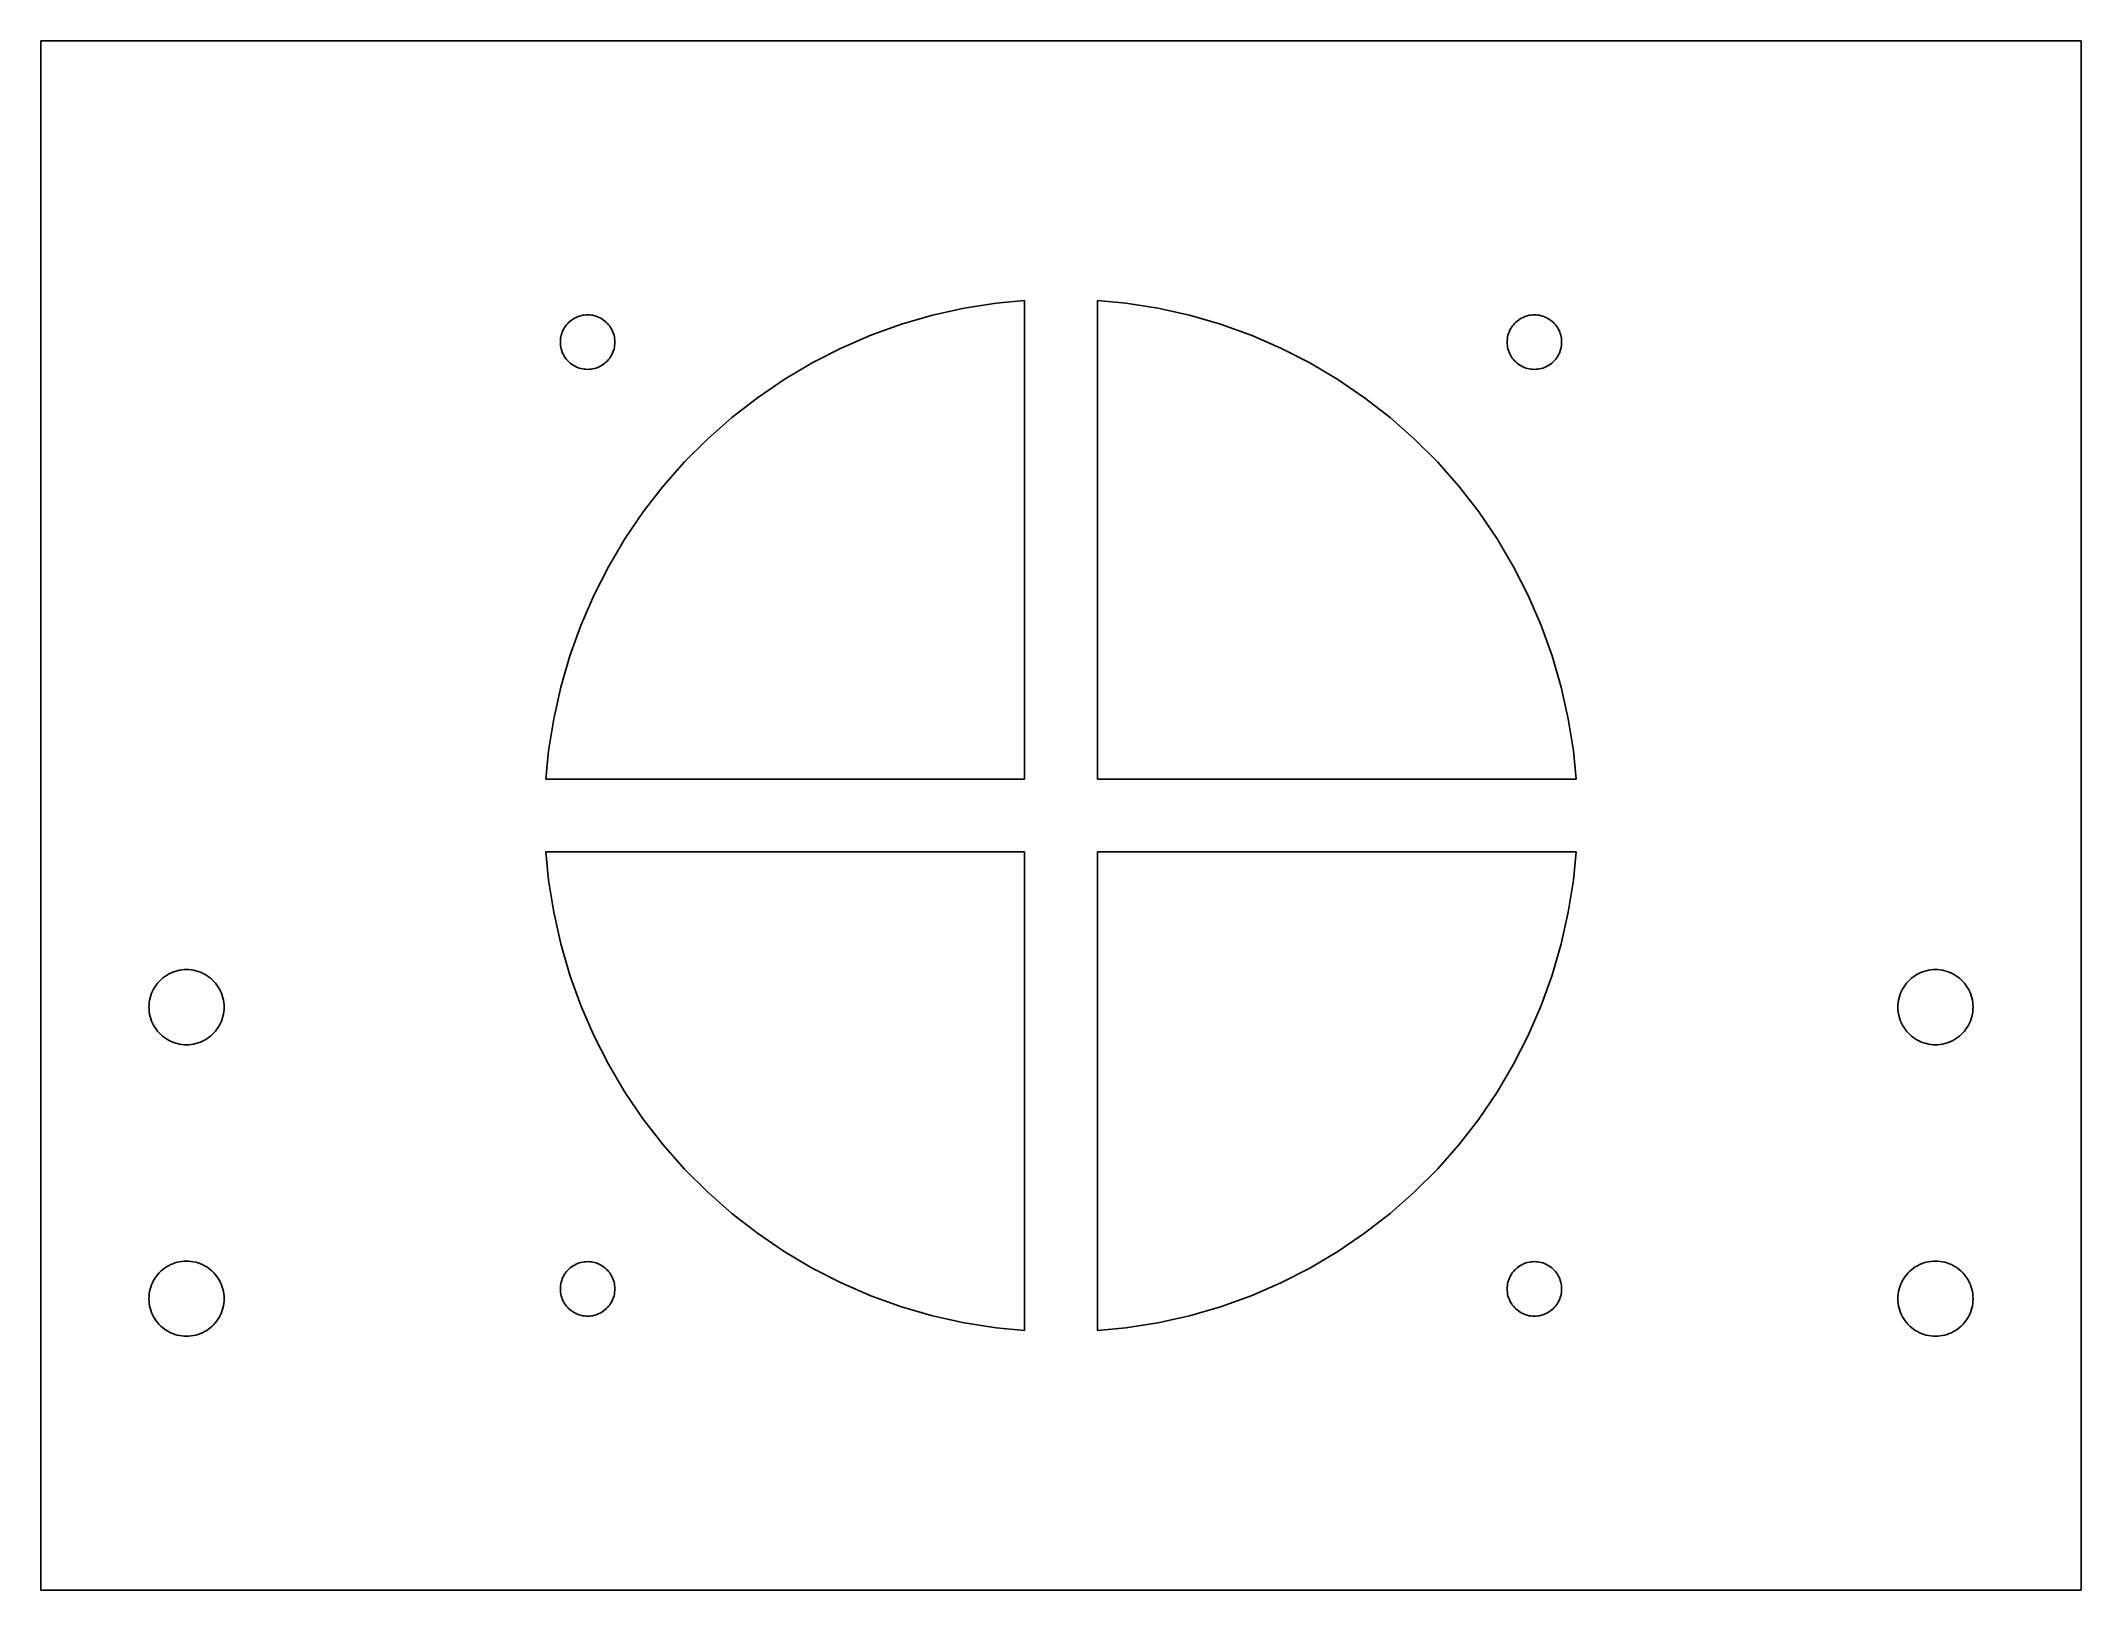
# Model space of a CAD drawing. Extents: x -89 to 89, y -68 to 68.
import ezdxf

# ---------------------------------------------------------------- set-up
doc = ezdxf.new("R2010")
doc.units = 0
doc.layers.get('0').update_dxf_attribs({"color": 1})

msp = doc.modelspace()

# ---------------------------------------------------------------- linework, layer by layer
at = {"color": 1}
for p, q in [((-88.9, 67.5), (-88.9, -67.5)), ((88.9, 67.5), (-88.9, 67.5)), ((88.9, -67.5), (88.9, 67.5)), ((-8.4321, 44.2029), (-5.64, 44.6452)), ((-5.64, 44.6452), (-3.175, 44.8782)), ((-3.175, 44.8782), (-3.175, 3.175)), ((3.175, 3.175), (3.175, 44.8782)), ((3.175, 44.8782), (5.64, 44.6452)), ((5.64, 44.6452), (8.4321, 44.2029)), ((-43.1714, 42.646), (-43.08, 42.7639)), ((-43.08, 42.7639), (-42.9813, 42.8758)), ((-42.9813, 42.8758), (-42.8758, 42.9813)), ((-42.8758, 42.9813), (-42.7639, 43.08)), ((-42.7639, 43.08), (-42.646, 43.1714)), ((-42.646, 43.1714), (-42.5226, 43.2553)), ((-42.5226, 43.2553), (-42.3941, 43.3312)), ((-42.3941, 43.3312), (-42.2612, 43.399)), ((-42.2612, 43.399), (-42.1243, 43.4582)), ((-42.1243, 43.4582), (-41.9839, 43.5088)), ((-41.9839, 43.5088), (-41.8406, 43.5504)), ((-41.8406, 43.5504), (-41.695, 43.5829)), ((-41.695, 43.5829), (-41.5477, 43.6063)), ((-41.5477, 43.6063), (-41.3991, 43.6203)), ((-41.3991, 43.6203), (-41.25, 43.625)), ((-41.25, 43.625), (-41.1009, 43.6203)), ((-41.1009, 43.6203), (-40.9523, 43.6063)), ((-40.9523, 43.6063), (-40.805, 43.5829)), ((-40.805, 43.5829), (-40.6593, 43.5504)), ((-40.6593, 43.5504), (-40.5161, 43.5088)), ((-40.5161, 43.5088), (-40.3757, 43.4582)), ((-40.3757, 43.4582), (-40.2388, 43.399)), ((-40.2388, 43.399), (-40.1058, 43.3312)), ((-40.1058, 43.3312), (-39.9774, 43.2553)), ((-39.9774, 43.2553), (-39.854, 43.1714)), ((-39.854, 43.1714), (-39.7361, 43.08)), ((-39.7361, 43.08), (-39.6242, 42.9813)), ((-39.6242, 42.9813), (-39.5187, 42.8758)), ((-39.5187, 42.8758), (-39.42, 42.7639)), ((-39.42, 42.7639), (-39.3286, 42.646)), ((-16.5656, 41.8399), (-13.9058, 42.7975)), ((-13.9058, 42.7975), (-11.191, 43.5862)), ((-11.191, 43.5862), (-8.4321, 44.2029)), ((8.4321, 44.2029), (11.191, 43.5862)), ((11.191, 43.5862), (13.9058, 42.7975)), ((13.9058, 42.7975), (16.5656, 41.8399)), ((39.3286, 42.646), (39.42, 42.7639)), ((39.42, 42.7639), (39.5187, 42.8758)), ((39.5187, 42.8758), (39.6242, 42.9813)), ((39.6242, 42.9813), (39.7361, 43.08)), ((39.7361, 43.08), (39.854, 43.1714)), ((39.854, 43.1714), (39.9774, 43.2553)), ((39.9774, 43.2553), (40.1058, 43.3312)), ((40.1058, 43.3312), (40.2388, 43.399)), ((40.2388, 43.399), (40.3757, 43.4582)), ((40.3757, 43.4582), (40.5161, 43.5088)), ((40.5161, 43.5088), (40.6593, 43.5504)), ((40.6593, 43.5504), (40.805, 43.5829)), ((40.805, 43.5829), (40.9523, 43.6063)), ((40.9523, 43.6063), (41.1009, 43.6203)), ((41.1009, 43.6203), (41.25, 43.625)), ((41.25, 43.625), (41.3991, 43.6203)), ((41.3991, 43.6203), (41.5477, 43.6063)), ((41.5477, 43.6063), (41.695, 43.5829)), ((41.695, 43.5829), (41.8406, 43.5504)), ((41.8406, 43.5504), (41.9839, 43.5088)), ((41.9839, 43.5088), (42.1243, 43.4582)), ((42.1243, 43.4582), (42.2612, 43.399)), ((42.2612, 43.399), (42.3941, 43.3312)), ((42.3941, 43.3312), (42.5226, 43.2553)), ((42.5226, 43.2553), (42.646, 43.1714)), ((42.646, 43.1714), (42.7639, 43.08)), ((42.7639, 43.08), (42.8758, 42.9813)), ((42.8758, 42.9813), (42.9813, 42.8758)), ((42.9813, 42.8758), (43.08, 42.7639)), ((43.08, 42.7639), (43.1714, 42.646)), ((-43.625, 41.25), (-43.6203, 41.3991)), ((-43.6203, 41.1009), (-43.625, 41.25)), ((-43.6203, 41.3991), (-43.6063, 41.5477)), ((-43.6063, 40.9523), (-43.6203, 41.1009)), ((-43.6063, 41.5477), (-43.5829, 41.695)), ((-43.5829, 40.805), (-43.6063, 40.9523)), ((-43.5829, 41.695), (-43.5504, 41.8406)), ((-43.5504, 41.8406), (-43.5088, 41.9839)), ((-43.5088, 41.9839), (-43.4582, 42.1243)), ((-43.4582, 42.1243), (-43.399, 42.2612)), ((-43.399, 42.2612), (-43.3312, 42.3941)), ((-43.3312, 42.3941), (-43.2553, 42.5226)), ((-43.2553, 42.5226), (-43.1714, 42.646)), ((-39.3286, 42.646), (-39.2447, 42.5226)), ((-39.2447, 42.5226), (-39.1688, 42.3941)), ((-39.1688, 42.3941), (-39.101, 42.2612)), ((-39.101, 42.2612), (-39.0418, 42.1243)), ((-39.0418, 42.1243), (-38.9912, 41.9839)), ((-38.9912, 41.9839), (-38.9496, 41.8406)), ((-38.9496, 41.8406), (-38.9171, 41.695)), ((-38.9171, 41.695), (-38.8937, 41.5477)), ((-38.8937, 40.9523), (-38.9171, 40.805)), ((-38.8937, 41.5477), (-38.8797, 41.3991)), ((-38.8797, 41.1009), (-38.8937, 40.9523)), ((-38.8797, 41.3991), (-38.875, 41.25)), ((-38.875, 41.25), (-38.8797, 41.1009)), ((-19.1601, 40.7172), (-16.5656, 41.8399)), ((16.5656, 41.8399), (19.1601, 40.7172)), ((38.875, 41.25), (38.8797, 41.3991)), ((38.8797, 41.1009), (38.875, 41.25)), ((38.8797, 41.3991), (38.8937, 41.5477)), ((38.8937, 40.9523), (38.8797, 41.1009)), ((38.8937, 41.5477), (38.9171, 41.695)), ((38.9171, 40.805), (38.8937, 40.9523)), ((38.9171, 41.695), (38.9496, 41.8406)), ((38.9496, 41.8406), (38.9912, 41.9839)), ((38.9912, 41.9839), (39.0418, 42.1243)), ((39.0418, 42.1243), (39.101, 42.2612)), ((39.101, 42.2612), (39.1688, 42.3941)), ((39.1688, 42.3941), (39.2447, 42.5226)), ((39.2447, 42.5226), (39.3286, 42.646)), ((43.1714, 42.646), (43.2553, 42.5226)), ((43.2553, 42.5226), (43.3312, 42.3941)), ((43.3312, 42.3941), (43.399, 42.2612)), ((43.399, 42.2612), (43.4582, 42.1243)), ((43.4582, 42.1243), (43.5088, 41.9839)), ((43.5088, 41.9839), (43.5504, 41.8406)), ((43.5504, 41.8406), (43.5829, 41.695)), ((43.5829, 41.695), (43.6063, 41.5477)), ((43.6063, 40.9523), (43.5829, 40.805)), ((43.6063, 41.5477), (43.6203, 41.3991)), ((43.6203, 41.1009), (43.6063, 40.9523)), ((43.6203, 41.3991), (43.625, 41.25)), ((43.625, 41.25), (43.6203, 41.1009)), ((-43.5504, 40.6593), (-43.5829, 40.805)), ((-43.5088, 40.5161), (-43.5504, 40.6593)), ((-43.4582, 40.3757), (-43.5088, 40.5161)), ((-43.399, 40.2388), (-43.4582, 40.3757)), ((-43.3312, 40.1058), (-43.399, 40.2388)), ((-43.2553, 39.9774), (-43.3312, 40.1058)), ((-43.1714, 39.854), (-43.2553, 39.9774)), ((-43.08, 39.7361), (-43.1714, 39.854)), ((-42.9813, 39.6242), (-43.08, 39.7361)), ((-42.8758, 39.5187), (-42.9813, 39.6242)), ((-42.7639, 39.42), (-42.8758, 39.5187)), ((-42.646, 39.3286), (-42.7639, 39.42)), ((-42.5226, 39.2447), (-42.646, 39.3286)), ((-42.3941, 39.1688), (-42.5226, 39.2447)), ((-42.2612, 39.101), (-42.3941, 39.1688)), ((-40.1058, 39.1688), (-40.2388, 39.101)), ((-39.9774, 39.2447), (-40.1058, 39.1688)), ((-39.854, 39.3286), (-39.9774, 39.2447)), ((-39.7361, 39.42), (-39.854, 39.3286)), ((-39.6242, 39.5187), (-39.7361, 39.42)), ((-39.5187, 39.6242), (-39.6242, 39.5187)), ((-39.42, 39.7361), (-39.5187, 39.6242)), ((-39.3286, 39.854), (-39.42, 39.7361)), ((-39.2447, 39.9774), (-39.3286, 39.854)), ((-39.1688, 40.1058), (-39.2447, 39.9774)), ((-39.101, 40.2388), (-39.1688, 40.1058)), ((-39.0418, 40.3757), (-39.101, 40.2388)), ((-38.9912, 40.5161), (-39.0418, 40.3757)), ((-38.9496, 40.6593), (-38.9912, 40.5161)), ((-38.9171, 40.805), (-38.9496, 40.6593)), ((-24.1122, 37.9948), (-21.6789, 39.4338)), ((-21.6789, 39.4338), (-19.1601, 40.7172)), ((19.1601, 40.7172), (21.6789, 39.4338)), ((21.6789, 39.4338), (24.1122, 37.9948)), ((38.9496, 40.6593), (38.9171, 40.805)), ((38.9912, 40.5161), (38.9496, 40.6593)), ((39.0418, 40.3757), (38.9912, 40.5161)), ((39.101, 40.2388), (39.0418, 40.3757)), ((39.1688, 40.1058), (39.101, 40.2388)), ((39.2447, 39.9774), (39.1688, 40.1058)), ((39.3286, 39.854), (39.2447, 39.9774)), ((39.42, 39.7361), (39.3286, 39.854)), ((39.5187, 39.6242), (39.42, 39.7361)), ((39.6242, 39.5187), (39.5187, 39.6242)), ((39.7361, 39.42), (39.6242, 39.5187)), ((39.854, 39.3286), (39.7361, 39.42)), ((39.9774, 39.2447), (39.854, 39.3286)), ((40.1058, 39.1688), (39.9774, 39.2447)), ((40.2388, 39.101), (40.1058, 39.1688)), ((42.3941, 39.1688), (42.2612, 39.101)), ((42.5226, 39.2447), (42.3941, 39.1688)), ((42.646, 39.3286), (42.5226, 39.2447)), ((42.7639, 39.42), (42.646, 39.3286)), ((42.8758, 39.5187), (42.7639, 39.42)), ((42.9813, 39.6242), (42.8758, 39.5187)), ((43.08, 39.7361), (42.9813, 39.6242)), ((43.1714, 39.854), (43.08, 39.7361)), ((43.2553, 39.9774), (43.1714, 39.854)), ((43.3312, 40.1058), (43.2553, 39.9774)), ((43.399, 40.2388), (43.3312, 40.1058)), ((43.4582, 40.3757), (43.399, 40.2388)), ((43.5088, 40.5161), (43.4582, 40.3757)), ((43.5504, 40.6593), (43.5088, 40.5161)), ((43.5829, 40.805), (43.5504, 40.6593)), ((-42.1243, 39.0418), (-42.2612, 39.101)), ((-41.9839, 38.9912), (-42.1243, 39.0418)), ((-41.8406, 38.9496), (-41.9839, 38.9912)), ((-41.695, 38.9171), (-41.8406, 38.9496)), ((-41.5477, 38.8937), (-41.695, 38.9171)), ((-41.3991, 38.8797), (-41.5477, 38.8937)), ((-41.25, 38.875), (-41.3991, 38.8797)), ((-41.1009, 38.8797), (-41.25, 38.875)), ((-40.9523, 38.8937), (-41.1009, 38.8797)), ((-40.805, 38.9171), (-40.9523, 38.8937)), ((-40.6593, 38.9496), (-40.805, 38.9171)), ((-40.5161, 38.9912), (-40.6593, 38.9496)), ((-40.3757, 39.0418), (-40.5161, 38.9912)), ((-40.2388, 39.101), (-40.3757, 39.0418)), ((-26.4503, 36.4058), (-24.1122, 37.9948)), ((24.1122, 37.9948), (26.4503, 36.4058)), ((40.3757, 39.0418), (40.2388, 39.101)), ((40.5161, 38.9912), (40.3757, 39.0418)), ((40.6593, 38.9496), (40.5161, 38.9912)), ((40.805, 38.9171), (40.6593, 38.9496)), ((40.9523, 38.8937), (40.805, 38.9171)), ((41.1009, 38.8797), (40.9523, 38.8937)), ((41.25, 38.875), (41.1009, 38.8797)), ((41.3991, 38.8797), (41.25, 38.875)), ((41.5477, 38.8937), (41.3991, 38.8797)), ((41.695, 38.9171), (41.5477, 38.8937)), ((41.8406, 38.9496), (41.695, 38.9171)), ((41.9839, 38.9912), (41.8406, 38.9496)), ((42.1243, 39.0418), (41.9839, 38.9912)), ((42.2612, 39.101), (42.1243, 39.0418)), ((-28.6841, 34.6731), (-26.4503, 36.4058)), ((26.4503, 36.4058), (28.6841, 34.6731)), ((-30.8046, 32.8036), (-28.6841, 34.6731)), ((28.6841, 34.6731), (30.8046, 32.8036)), ((-32.8036, 30.8046), (-30.8046, 32.8036)), ((30.8046, 32.8036), (32.8036, 30.8046)), ((-34.6731, 28.6841), (-32.8036, 30.8046)), ((32.8036, 30.8046), (34.6731, 28.6841)), ((-36.4058, 26.4503), (-34.6731, 28.6841)), ((34.6731, 28.6841), (36.4058, 26.4503)), ((-37.9948, 24.1122), (-36.4058, 26.4503)), ((36.4058, 26.4503), (37.9948, 24.1122)), ((-39.4338, 21.6789), (-37.9948, 24.1122)), ((37.9948, 24.1122), (39.4338, 21.6789)), ((-40.7172, 19.1601), (-39.4338, 21.6789)), ((39.4338, 21.6789), (40.7172, 19.1601)), ((-41.8399, 16.5656), (-40.7172, 19.1601)), ((40.7172, 19.1601), (41.8399, 16.5656)), ((-42.7975, 13.9058), (-41.8399, 16.5656)), ((41.8399, 16.5656), (42.7975, 13.9058)), ((-43.5862, 11.191), (-42.7975, 13.9058)), ((42.7975, 13.9058), (43.5862, 11.191)), ((-44.2029, 8.4321), (-43.5862, 11.191)), ((43.5862, 11.191), (44.2029, 8.4321)), ((-44.6452, 5.64), (-44.2029, 8.4321)), ((44.2029, 8.4321), (44.6452, 5.64)), ((-44.8782, 3.175), (-44.6452, 5.64)), ((44.6452, 5.64), (44.8782, 3.175)), ((-3.175, 3.175), (-44.8782, 3.175)), ((44.8782, 3.175), (3.175, 3.175)), ((-44.6452, -5.64), (-44.8782, -3.175)), ((-44.8782, -3.175), (-3.175, -3.175)), ((-3.175, -3.175), (-3.175, -44.8782)), ((3.175, -3.175), (44.8782, -3.175)), ((3.175, -44.8782), (3.175, -3.175)), ((44.8782, -3.175), (44.6452, -5.64)), ((-44.2029, -8.4321), (-44.6452, -5.64)), ((44.6452, -5.64), (44.2029, -8.4321)), ((-43.5862, -11.191), (-44.2029, -8.4321)), ((44.2029, -8.4321), (43.5862, -11.191)), ((-42.7975, -13.9058), (-43.5862, -11.191)), ((43.5862, -11.191), (42.7975, -13.9058)), ((-78.4419, -14.3126), (-78.2876, -14.1766)), ((-78.2876, -14.1766), (-78.125, -14.0505)), ((-78.125, -14.0505), (-77.9548, -13.9348)), ((-77.9548, -13.9348), (-77.7777, -13.8301)), ((-77.7777, -13.8301), (-77.5944, -13.7367)), ((-77.5944, -13.7367), (-77.4056, -13.655)), ((-77.4056, -13.655), (-77.212, -13.5853)), ((-77.212, -13.5853), (-77.0145, -13.5279)), ((-77.0145, -13.5279), (-76.8137, -13.483)), ((-76.8137, -13.483), (-76.6105, -13.4508)), ((-76.6105, -13.4508), (-76.4056, -13.4315)), ((-76.4056, -13.4315), (-76.2, -13.425)), ((-76.2, -13.425), (-75.9944, -13.4315)), ((-75.9944, -13.4315), (-75.7895, -13.4508)), ((-75.7895, -13.4508), (-75.5863, -13.483)), ((-75.5863, -13.483), (-75.3855, -13.5279)), ((-75.3855, -13.5279), (-75.188, -13.5853)), ((-75.188, -13.5853), (-74.9944, -13.655)), ((-74.9944, -13.655), (-74.8056, -13.7367)), ((-74.8056, -13.7367), (-74.6223, -13.8301)), ((-74.6223, -13.8301), (-74.4452, -13.9348)), ((-74.4452, -13.9348), (-74.275, -14.0505)), ((-74.275, -14.0505), (-74.1124, -14.1766)), ((-74.1124, -14.1766), (-73.9581, -14.3126)), ((-41.8399, -16.5656), (-42.7975, -13.9058)), ((42.7975, -13.9058), (41.8399, -16.5656)), ((73.9581, -14.3126), (74.1124, -14.1766)), ((74.1124, -14.1766), (74.275, -14.0505)), ((74.275, -14.0505), (74.4452, -13.9348)), ((74.4452, -13.9348), (74.6223, -13.8301)), ((74.6223, -13.8301), (74.8056, -13.7367)), ((74.8056, -13.7367), (74.9944, -13.655)), ((74.9944, -13.655), (75.188, -13.5853)), ((75.188, -13.5853), (75.3855, -13.5279)), ((75.3855, -13.5279), (75.5863, -13.483)), ((75.5863, -13.483), (75.7895, -13.4508)), ((75.7895, -13.4508), (75.9944, -13.4315)), ((75.9944, -13.4315), (76.2, -13.425)), ((76.2, -13.425), (76.4056, -13.4315)), ((76.4056, -13.4315), (76.6105, -13.4508)), ((76.6105, -13.4508), (76.8137, -13.483)), ((76.8137, -13.483), (77.0145, -13.5279)), ((77.0145, -13.5279), (77.212, -13.5853)), ((77.212, -13.5853), (77.4056, -13.655)), ((77.4056, -13.655), (77.5944, -13.7367)), ((77.5944, -13.7367), (77.7777, -13.8301)), ((77.7777, -13.8301), (77.9548, -13.9348)), ((77.9548, -13.9348), (78.125, -14.0505)), ((78.125, -14.0505), (78.2876, -14.1766)), ((78.2876, -14.1766), (78.4419, -14.3126)), ((-79.417, -16.0863), (-79.3721, -15.8855)), ((-79.3721, -15.8855), (-79.3147, -15.688)), ((-79.3147, -15.688), (-79.245, -15.4944)), ((-79.245, -15.4944), (-79.1633, -15.3056)), ((-79.1633, -15.3056), (-79.0699, -15.1223)), ((-79.0699, -15.1223), (-78.9652, -14.9452)), ((-78.9652, -14.9452), (-78.8495, -14.775)), ((-78.8495, -14.775), (-78.7234, -14.6124)), ((-78.7234, -14.6124), (-78.5874, -14.4581)), ((-78.5874, -14.4581), (-78.4419, -14.3126)), ((-73.9581, -14.3126), (-73.8126, -14.4581)), ((-73.8126, -14.4581), (-73.6766, -14.6124)), ((-73.6766, -14.6124), (-73.5505, -14.775)), ((-73.5505, -14.775), (-73.4348, -14.9452)), ((-73.4348, -14.9452), (-73.3301, -15.1223)), ((-73.3301, -15.1223), (-73.2367, -15.3056)), ((-73.2367, -15.3056), (-73.155, -15.4944)), ((-73.155, -15.4944), (-73.0853, -15.688)), ((-73.0853, -15.688), (-73.0279, -15.8855)), ((-73.0279, -15.8855), (-72.983, -16.0863)), ((72.983, -16.0863), (73.0279, -15.8855)), ((73.0279, -15.8855), (73.0853, -15.688)), ((73.0853, -15.688), (73.155, -15.4944)), ((73.155, -15.4944), (73.2367, -15.3056)), ((73.2367, -15.3056), (73.3301, -15.1223)), ((73.3301, -15.1223), (73.4348, -14.9452)), ((73.4348, -14.9452), (73.5505, -14.775)), ((73.5505, -14.775), (73.6766, -14.6124)), ((73.6766, -14.6124), (73.8126, -14.4581)), ((73.8126, -14.4581), (73.9581, -14.3126)), ((78.4419, -14.3126), (78.5874, -14.4581)), ((78.5874, -14.4581), (78.7234, -14.6124)), ((78.7234, -14.6124), (78.8495, -14.775)), ((78.8495, -14.775), (78.9652, -14.9452)), ((78.9652, -14.9452), (79.0699, -15.1223)), ((79.0699, -15.1223), (79.1633, -15.3056)), ((79.1633, -15.3056), (79.245, -15.4944)), ((79.245, -15.4944), (79.3147, -15.688)), ((79.3147, -15.688), (79.3721, -15.8855)), ((79.3721, -15.8855), (79.417, -16.0863)), ((-79.475, -16.7), (-79.4685, -16.4944)), ((-79.4685, -16.9056), (-79.475, -16.7)), ((-79.4685, -16.4944), (-79.4492, -16.2895)), ((-79.4492, -17.1105), (-79.4685, -16.9056)), ((-79.4492, -16.2895), (-79.417, -16.0863)), ((-79.417, -17.3137), (-79.4492, -17.1105)), ((-79.3721, -17.5145), (-79.417, -17.3137)), ((-79.3147, -17.712), (-79.3721, -17.5145)), ((-79.245, -17.9056), (-79.3147, -17.712)), ((-73.0853, -17.712), (-73.155, -17.9056)), ((-73.0279, -17.5145), (-73.0853, -17.712)), ((-72.983, -17.3137), (-73.0279, -17.5145)), ((-72.983, -16.0863), (-72.9508, -16.2895)), ((-72.9508, -17.1105), (-72.983, -17.3137)), ((-72.9508, -16.2895), (-72.9315, -16.4944)), ((-72.9315, -16.9056), (-72.9508, -17.1105)), ((-72.9315, -16.4944), (-72.925, -16.7)), ((-72.925, -16.7), (-72.9315, -16.9056)), ((-40.7172, -19.1601), (-41.8399, -16.5656)), ((41.8399, -16.5656), (40.7172, -19.1601)), ((72.925, -16.7), (72.9315, -16.4944)), ((72.9315, -16.9056), (72.925, -16.7)), ((72.9315, -16.4944), (72.9508, -16.2895)), ((72.9508, -17.1105), (72.9315, -16.9056)), ((72.9508, -16.2895), (72.983, -16.0863)), ((72.983, -17.3137), (72.9508, -17.1105)), ((73.0279, -17.5145), (72.983, -17.3137)), ((73.0853, -17.712), (73.0279, -17.5145)), ((73.155, -17.9056), (73.0853, -17.712)), ((79.3147, -17.712), (79.245, -17.9056)), ((79.3721, -17.5145), (79.3147, -17.712)), ((79.417, -17.3137), (79.3721, -17.5145)), ((79.417, -16.0863), (79.4492, -16.2895)), ((79.4492, -17.1105), (79.417, -17.3137)), ((79.4492, -16.2895), (79.4685, -16.4944)), ((79.4685, -16.9056), (79.4492, -17.1105)), ((79.4685, -16.4944), (79.475, -16.7)), ((79.475, -16.7), (79.4685, -16.9056)), ((-79.1633, -18.0944), (-79.245, -17.9056)), ((-79.0699, -18.2777), (-79.1633, -18.0944)), ((-78.9652, -18.4548), (-79.0699, -18.2777)), ((-78.8495, -18.625), (-78.9652, -18.4548)), ((-78.7234, -18.7876), (-78.8495, -18.625)), ((-78.5874, -18.9419), (-78.7234, -18.7876)), ((-78.4419, -19.0874), (-78.5874, -18.9419)), ((-78.2876, -19.2234), (-78.4419, -19.0874)), ((-78.125, -19.3495), (-78.2876, -19.2234)), ((-77.9548, -19.4652), (-78.125, -19.3495)), ((-77.7777, -19.5699), (-77.9548, -19.4652)), ((-74.4452, -19.4652), (-74.6223, -19.5699)), ((-74.275, -19.3495), (-74.4452, -19.4652)), ((-74.1124, -19.2234), (-74.275, -19.3495)), ((-73.9581, -19.0874), (-74.1124, -19.2234)), ((-73.8126, -18.9419), (-73.9581, -19.0874)), ((-73.6766, -18.7876), (-73.8126, -18.9419)), ((-73.5505, -18.625), (-73.6766, -18.7876)), ((-73.4348, -18.4548), (-73.5505, -18.625)), ((-73.3301, -18.2777), (-73.4348, -18.4548)), ((-73.2367, -18.0944), (-73.3301, -18.2777)), ((-73.155, -17.9056), (-73.2367, -18.0944)), ((-39.4338, -21.6789), (-40.7172, -19.1601)), ((40.7172, -19.1601), (39.4338, -21.6789)), ((73.2367, -18.0944), (73.155, -17.9056)), ((73.3301, -18.2777), (73.2367, -18.0944)), ((73.4348, -18.4548), (73.3301, -18.2777)), ((73.5505, -18.625), (73.4348, -18.4548)), ((73.6766, -18.7876), (73.5505, -18.625)), ((73.8126, -18.9419), (73.6766, -18.7876)), ((73.9581, -19.0874), (73.8126, -18.9419)), ((74.1124, -19.2234), (73.9581, -19.0874)), ((74.275, -19.3495), (74.1124, -19.2234)), ((74.4452, -19.4652), (74.275, -19.3495)), ((74.6223, -19.5699), (74.4452, -19.4652)), ((77.9548, -19.4652), (77.7777, -19.5699)), ((78.125, -19.3495), (77.9548, -19.4652)), ((78.2876, -19.2234), (78.125, -19.3495)), ((78.4419, -19.0874), (78.2876, -19.2234)), ((78.5874, -18.9419), (78.4419, -19.0874)), ((78.7234, -18.7876), (78.5874, -18.9419)), ((78.8495, -18.625), (78.7234, -18.7876)), ((78.9652, -18.4548), (78.8495, -18.625)), ((79.0699, -18.2777), (78.9652, -18.4548)), ((79.1633, -18.0944), (79.0699, -18.2777)), ((79.245, -17.9056), (79.1633, -18.0944)), ((-77.5944, -19.6633), (-77.7777, -19.5699)), ((-77.4056, -19.745), (-77.5944, -19.6633)), ((-77.212, -19.8147), (-77.4056, -19.745)), ((-77.0145, -19.8721), (-77.212, -19.8147)), ((-76.8137, -19.917), (-77.0145, -19.8721)), ((-76.6105, -19.9492), (-76.8137, -19.917)), ((-76.4056, -19.9685), (-76.6105, -19.9492)), ((-76.2, -19.975), (-76.4056, -19.9685)), ((-75.9944, -19.9685), (-76.2, -19.975)), ((-75.7895, -19.9492), (-75.9944, -19.9685)), ((-75.5863, -19.917), (-75.7895, -19.9492)), ((-75.3855, -19.8721), (-75.5863, -19.917)), ((-75.188, -19.8147), (-75.3855, -19.8721)), ((-74.9944, -19.745), (-75.188, -19.8147)), ((-74.8056, -19.6633), (-74.9944, -19.745)), ((-74.6223, -19.5699), (-74.8056, -19.6633)), ((74.8056, -19.6633), (74.6223, -19.5699)), ((74.9944, -19.745), (74.8056, -19.6633)), ((75.188, -19.8147), (74.9944, -19.745)), ((75.3855, -19.8721), (75.188, -19.8147)), ((75.5863, -19.917), (75.3855, -19.8721)), ((75.7895, -19.9492), (75.5863, -19.917)), ((75.9944, -19.9685), (75.7895, -19.9492)), ((76.2, -19.975), (75.9944, -19.9685)), ((76.4056, -19.9685), (76.2, -19.975)), ((76.6105, -19.9492), (76.4056, -19.9685)), ((76.8137, -19.917), (76.6105, -19.9492)), ((77.0145, -19.8721), (76.8137, -19.917)), ((77.212, -19.8147), (77.0145, -19.8721)), ((77.4056, -19.745), (77.212, -19.8147)), ((77.5944, -19.6633), (77.4056, -19.745)), ((77.7777, -19.5699), (77.5944, -19.6633)), ((-37.9948, -24.1122), (-39.4338, -21.6789)), ((39.4338, -21.6789), (37.9948, -24.1122)), ((-36.4058, -26.4503), (-37.9948, -24.1122)), ((37.9948, -24.1122), (36.4058, -26.4503)), ((-34.6731, -28.6841), (-36.4058, -26.4503)), ((36.4058, -26.4503), (34.6731, -28.6841)), ((-32.8036, -30.8046), (-34.6731, -28.6841)), ((34.6731, -28.6841), (32.8036, -30.8046)), ((-30.8046, -32.8036), (-32.8036, -30.8046)), ((32.8036, -30.8046), (30.8046, -32.8036)), ((-28.6841, -34.6731), (-30.8046, -32.8036)), ((30.8046, -32.8036), (28.6841, -34.6731)), ((-26.4503, -36.4058), (-28.6841, -34.6731)), ((28.6841, -34.6731), (26.4503, -36.4058)), ((-24.1122, -37.9948), (-26.4503, -36.4058)), ((26.4503, -36.4058), (24.1122, -37.9948)), ((-77.5944, -39.1367), (-77.4056, -39.055)), ((-77.4056, -39.055), (-77.212, -38.9853)), ((-77.212, -38.9853), (-77.0145, -38.9279)), ((-77.0145, -38.9279), (-76.8137, -38.883)), ((-76.8137, -38.883), (-76.6105, -38.8508)), ((-76.6105, -38.8508), (-76.4056, -38.8315)), ((-76.4056, -38.8315), (-76.2, -38.825)), ((-76.2, -38.825), (-75.9944, -38.8315)), ((-75.9944, -38.8315), (-75.7895, -38.8508)), ((-75.7895, -38.8508), (-75.5863, -38.883)), ((-75.5863, -38.883), (-75.3855, -38.9279)), ((-75.3855, -38.9279), (-75.188, -38.9853)), ((-75.188, -38.9853), (-74.9944, -39.055)), ((-74.9944, -39.055), (-74.8056, -39.1367)), ((-42.3941, -39.1688), (-42.2612, -39.101)), ((-42.2612, -39.101), (-42.1243, -39.0418)), ((-42.1243, -39.0418), (-41.9839, -38.9912)), ((-41.9839, -38.9912), (-41.8406, -38.9496)), ((-41.8406, -38.9496), (-41.695, -38.9171)), ((-41.695, -38.9171), (-41.5477, -38.8937)), ((-41.5477, -38.8937), (-41.3991, -38.8797)), ((-41.3991, -38.8797), (-41.25, -38.875)), ((-41.25, -38.875), (-41.1009, -38.8797)), ((-41.1009, -38.8797), (-40.9523, -38.8937)), ((-40.9523, -38.8937), (-40.805, -38.9171)), ((-40.805, -38.9171), (-40.6593, -38.9496)), ((-40.6593, -38.9496), (-40.5161, -38.9912)), ((-40.5161, -38.9912), (-40.3757, -39.0418)), ((-40.3757, -39.0418), (-40.2388, -39.101)), ((-40.2388, -39.101), (-40.1058, -39.1688)), ((-21.6789, -39.4338), (-24.1122, -37.9948)), ((24.1122, -37.9948), (21.6789, -39.4338)), ((40.1058, -39.1688), (40.2388, -39.101)), ((40.2388, -39.101), (40.3757, -39.0418)), ((40.3757, -39.0418), (40.5161, -38.9912)), ((40.5161, -38.9912), (40.6593, -38.9496)), ((40.6593, -38.9496), (40.805, -38.9171)), ((40.805, -38.9171), (40.9523, -38.8937)), ((40.9523, -38.8937), (41.1009, -38.8797)), ((41.1009, -38.8797), (41.25, -38.875)), ((41.25, -38.875), (41.3991, -38.8797)), ((41.3991, -38.8797), (41.5477, -38.8937)), ((41.5477, -38.8937), (41.695, -38.9171)), ((41.695, -38.9171), (41.8406, -38.9496)), ((41.8406, -38.9496), (41.9839, -38.9912)), ((41.9839, -38.9912), (42.1243, -39.0418)), ((42.1243, -39.0418), (42.2612, -39.101)), ((42.2612, -39.101), (42.3941, -39.1688)), ((74.8056, -39.1367), (74.9944, -39.055)), ((74.9944, -39.055), (75.188, -38.9853)), ((75.188, -38.9853), (75.3855, -38.9279)), ((75.3855, -38.9279), (75.5863, -38.883)), ((75.5863, -38.883), (75.7895, -38.8508)), ((75.7895, -38.8508), (75.9944, -38.8315)), ((75.9944, -38.8315), (76.2, -38.825)), ((76.2, -38.825), (76.4056, -38.8315)), ((76.4056, -38.8315), (76.6105, -38.8508)), ((76.6105, -38.8508), (76.8137, -38.883)), ((76.8137, -38.883), (77.0145, -38.9279)), ((77.0145, -38.9279), (77.212, -38.9853)), ((77.212, -38.9853), (77.4056, -39.055)), ((77.4056, -39.055), (77.5944, -39.1367)), ((-79.245, -40.8944), (-79.1633, -40.7056)), ((-79.1633, -40.7056), (-79.0699, -40.5222)), ((-79.0699, -40.5222), (-78.9652, -40.3452)), ((-78.9652, -40.3452), (-78.8495, -40.175)), ((-78.8495, -40.175), (-78.7234, -40.0124)), ((-78.7234, -40.0124), (-78.5874, -39.8581)), ((-78.5874, -39.8581), (-78.4419, -39.7126)), ((-78.4419, -39.7126), (-78.2876, -39.5766)), ((-78.2876, -39.5766), (-78.125, -39.4505)), ((-78.125, -39.4505), (-77.9548, -39.3348)), ((-77.9548, -39.3348), (-77.7777, -39.2301)), ((-77.7777, -39.2301), (-77.5944, -39.1367)), ((-74.8056, -39.1367), (-74.6223, -39.2301)), ((-74.6223, -39.2301), (-74.4452, -39.3348)), ((-74.4452, -39.3348), (-74.275, -39.4505)), ((-74.275, -39.4505), (-74.1124, -39.5766)), ((-74.1124, -39.5766), (-73.9581, -39.7126)), ((-73.9581, -39.7126), (-73.8126, -39.8581)), ((-73.8126, -39.8581), (-73.6766, -40.0124)), ((-73.6766, -40.0124), (-73.5505, -40.175)), ((-73.5505, -40.175), (-73.4348, -40.3452)), ((-73.4348, -40.3452), (-73.3301, -40.5222)), ((-73.3301, -40.5222), (-73.2367, -40.7056)), ((-73.2367, -40.7056), (-73.155, -40.8944)), ((-43.6063, -40.9523), (-43.5829, -40.805)), ((-43.5829, -40.805), (-43.5504, -40.6593)), ((-43.5504, -40.6593), (-43.5088, -40.5161)), ((-43.5088, -40.5161), (-43.4582, -40.3757)), ((-43.4582, -40.3757), (-43.399, -40.2388)), ((-43.399, -40.2388), (-43.3312, -40.1058)), ((-43.3312, -40.1058), (-43.2553, -39.9774)), ((-43.2553, -39.9774), (-43.1714, -39.854)), ((-43.1714, -39.854), (-43.08, -39.7361)), ((-43.08, -39.7361), (-42.9813, -39.6242)), ((-42.9813, -39.6242), (-42.8758, -39.5187)), ((-42.8758, -39.5187), (-42.7639, -39.42)), ((-42.7639, -39.42), (-42.646, -39.3286)), ((-42.646, -39.3286), (-42.5226, -39.2447)), ((-42.5226, -39.2447), (-42.3941, -39.1688)), ((-40.1058, -39.1688), (-39.9774, -39.2447)), ((-39.9774, -39.2447), (-39.854, -39.3286)), ((-39.854, -39.3286), (-39.7361, -39.42)), ((-39.7361, -39.42), (-39.6242, -39.5187)), ((-39.6242, -39.5187), (-39.5187, -39.6242)), ((-39.5187, -39.6242), (-39.42, -39.7361)), ((-39.42, -39.7361), (-39.3286, -39.854)), ((-39.3286, -39.854), (-39.2447, -39.9774)), ((-39.2447, -39.9774), (-39.1688, -40.1058)), ((-39.1688, -40.1058), (-39.101, -40.2388)), ((-39.101, -40.2388), (-39.0418, -40.3757)), ((-39.0418, -40.3757), (-38.9912, -40.5161)), ((-38.9912, -40.5161), (-38.9496, -40.6593)), ((-38.9496, -40.6593), (-38.9171, -40.805)), ((-38.9171, -40.805), (-38.8937, -40.9523)), ((-19.1601, -40.7172), (-21.6789, -39.4338)), ((-16.5656, -41.8399), (-19.1601, -40.7172)), ((19.1601, -40.7172), (16.5656, -41.8399)), ((21.6789, -39.4338), (19.1601, -40.7172)), ((38.8937, -40.9523), (38.9171, -40.805)), ((38.9171, -40.805), (38.9496, -40.6593)), ((38.9496, -40.6593), (38.9912, -40.5161)), ((38.9912, -40.5161), (39.0418, -40.3757)), ((39.0418, -40.3757), (39.101, -40.2388)), ((39.101, -40.2388), (39.1688, -40.1058)), ((39.1688, -40.1058), (39.2447, -39.9774)), ((39.2447, -39.9774), (39.3286, -39.854)), ((39.3286, -39.854), (39.42, -39.7361)), ((39.42, -39.7361), (39.5187, -39.6242)), ((39.5187, -39.6242), (39.6242, -39.5187)), ((39.6242, -39.5187), (39.7361, -39.42)), ((39.7361, -39.42), (39.854, -39.3286)), ((39.854, -39.3286), (39.9774, -39.2447)), ((39.9774, -39.2447), (40.1058, -39.1688)), ((42.3941, -39.1688), (42.5226, -39.2447)), ((42.5226, -39.2447), (42.646, -39.3286)), ((42.646, -39.3286), (42.7639, -39.42)), ((42.7639, -39.42), (42.8758, -39.5187)), ((42.8758, -39.5187), (42.9813, -39.6242)), ((42.9813, -39.6242), (43.08, -39.7361)), ((43.08, -39.7361), (43.1714, -39.854)), ((43.1714, -39.854), (43.2553, -39.9774)), ((43.2553, -39.9774), (43.3312, -40.1058)), ((43.3312, -40.1058), (43.399, -40.2388)), ((43.399, -40.2388), (43.4582, -40.3757)), ((43.4582, -40.3757), (43.5088, -40.5161)), ((43.5088, -40.5161), (43.5504, -40.6593)), ((43.5504, -40.6593), (43.5829, -40.805)), ((43.5829, -40.805), (43.6063, -40.9523)), ((73.155, -40.8944), (73.2367, -40.7056)), ((73.2367, -40.7056), (73.3301, -40.5222)), ((73.3301, -40.5222), (73.4348, -40.3452)), ((73.4348, -40.3452), (73.5505, -40.175)), ((73.5505, -40.175), (73.6766, -40.0124)), ((73.6766, -40.0124), (73.8126, -39.8581)), ((73.8126, -39.8581), (73.9581, -39.7126)), ((73.9581, -39.7126), (74.1124, -39.5766)), ((74.1124, -39.5766), (74.275, -39.4505)), ((74.275, -39.4505), (74.4452, -39.3348)), ((74.4452, -39.3348), (74.6223, -39.2301)), ((74.6223, -39.2301), (74.8056, -39.1367)), ((77.5944, -39.1367), (77.7777, -39.2301)), ((77.7777, -39.2301), (77.9548, -39.3348)), ((77.9548, -39.3348), (78.125, -39.4505)), ((78.125, -39.4505), (78.2876, -39.5766)), ((78.2876, -39.5766), (78.4419, -39.7126)), ((78.4419, -39.7126), (78.5874, -39.8581)), ((78.5874, -39.8581), (78.7234, -40.0124)), ((78.7234, -40.0124), (78.8495, -40.175)), ((78.8495, -40.175), (78.9652, -40.3452)), ((78.9652, -40.3452), (79.0699, -40.5222)), ((79.0699, -40.5222), (79.1633, -40.7056)), ((79.1633, -40.7056), (79.245, -40.8944)), ((-79.475, -42.1), (-79.4685, -41.8943)), ((-79.4685, -42.3056), (-79.475, -42.1)), ((-79.4685, -41.8943), (-79.4492, -41.6895)), ((-79.4492, -42.5105), (-79.4685, -42.3056)), ((-79.4492, -41.6895), (-79.417, -41.4863)), ((-79.417, -42.7137), (-79.4492, -42.5105)), ((-79.417, -41.4863), (-79.3721, -41.2855)), ((-79.3721, -41.2855), (-79.3147, -41.088)), ((-79.3147, -41.088), (-79.245, -40.8944)), ((-73.155, -40.8944), (-73.0853, -41.088)), ((-73.0853, -41.088), (-73.0279, -41.2855)), ((-73.0279, -41.2855), (-72.983, -41.4863)), ((-72.983, -41.4863), (-72.9508, -41.6895)), ((-72.9508, -42.5105), (-72.983, -42.7137)), ((-72.9508, -41.6895), (-72.9315, -41.8943)), ((-72.9315, -42.3056), (-72.9508, -42.5105)), ((-72.9315, -41.8943), (-72.925, -42.1)), ((-72.925, -42.1), (-72.9315, -42.3056)), ((-43.625, -41.25), (-43.6203, -41.1009)), ((-43.6203, -41.3991), (-43.625, -41.25)), ((-43.6203, -41.1009), (-43.6063, -40.9523)), ((-43.6063, -41.5477), (-43.6203, -41.3991)), ((-43.5829, -41.695), (-43.6063, -41.5477)), ((-43.5504, -41.8406), (-43.5829, -41.695)), ((-43.5088, -41.9839), (-43.5504, -41.8406)), ((-43.4582, -42.1243), (-43.5088, -41.9839)), ((-43.399, -42.2612), (-43.4582, -42.1243)), ((-43.3312, -42.3941), (-43.399, -42.2612)), ((-43.2553, -42.5226), (-43.3312, -42.3941)), ((-43.1714, -42.646), (-43.2553, -42.5226)), ((-43.08, -42.7639), (-43.1714, -42.646)), ((-39.3286, -42.646), (-39.42, -42.7639)), ((-39.2447, -42.5226), (-39.3286, -42.646)), ((-39.1688, -42.3941), (-39.2447, -42.5226)), ((-39.101, -42.2612), (-39.1688, -42.3941)), ((-39.0418, -42.1243), (-39.101, -42.2612)), ((-38.9912, -41.9839), (-39.0418, -42.1243)), ((-38.9496, -41.8406), (-38.9912, -41.9839)), ((-38.9171, -41.695), (-38.9496, -41.8406)), ((-38.8937, -41.5477), (-38.9171, -41.695)), ((-38.8937, -40.9523), (-38.8797, -41.1009)), ((-38.8797, -41.3991), (-38.8937, -41.5477)), ((-38.8797, -41.1009), (-38.875, -41.25)), ((-38.875, -41.25), (-38.8797, -41.3991)), ((-13.9058, -42.7975), (-16.5656, -41.8399)), ((16.5656, -41.8399), (13.9058, -42.7975)), ((38.875, -41.25), (38.8797, -41.1009)), ((38.8797, -41.3991), (38.875, -41.25)), ((38.8797, -41.1009), (38.8937, -40.9523)), ((38.8937, -41.5477), (38.8797, -41.3991)), ((38.9171, -41.695), (38.8937, -41.5477)), ((38.9496, -41.8406), (38.9171, -41.695)), ((38.9912, -41.9839), (38.9496, -41.8406)), ((39.0418, -42.1243), (38.9912, -41.9839)), ((39.101, -42.2612), (39.0418, -42.1243)), ((39.1688, -42.3941), (39.101, -42.2612)), ((39.2447, -42.5226), (39.1688, -42.3941)), ((39.3286, -42.646), (39.2447, -42.5226)), ((39.42, -42.7639), (39.3286, -42.646)), ((43.1714, -42.646), (43.08, -42.7639)), ((43.2553, -42.5226), (43.1714, -42.646)), ((43.3312, -42.3941), (43.2553, -42.5226)), ((43.399, -42.2612), (43.3312, -42.3941)), ((43.4582, -42.1243), (43.399, -42.2612)), ((43.5088, -41.9839), (43.4582, -42.1243)), ((43.5504, -41.8406), (43.5088, -41.9839)), ((43.5829, -41.695), (43.5504, -41.8406)), ((43.6063, -41.5477), (43.5829, -41.695)), ((43.6063, -40.9523), (43.6203, -41.1009)), ((43.6203, -41.3991), (43.6063, -41.5477)), ((43.6203, -41.1009), (43.625, -41.25)), ((43.625, -41.25), (43.6203, -41.3991)), ((72.925, -42.1), (72.9315, -41.8943)), ((72.9315, -42.3056), (72.925, -42.1)), ((72.9315, -41.8943), (72.9508, -41.6895)), ((72.9508, -42.5105), (72.9315, -42.3056)), ((72.9508, -41.6895), (72.983, -41.4863)), ((72.983, -42.7137), (72.9508, -42.5105)), ((72.983, -41.4863), (73.0279, -41.2855)), ((73.0279, -41.2855), (73.0853, -41.088)), ((73.0853, -41.088), (73.155, -40.8944)), ((79.245, -40.8944), (79.3147, -41.088)), ((79.3147, -41.088), (79.3721, -41.2855)), ((79.3721, -41.2855), (79.417, -41.4863)), ((79.417, -41.4863), (79.4492, -41.6895)), ((79.4492, -42.5105), (79.417, -42.7137)), ((79.4492, -41.6895), (79.4685, -41.8943)), ((79.4685, -42.3056), (79.4492, -42.5105)), ((79.4685, -41.8943), (79.475, -42.1)), ((79.475, -42.1), (79.4685, -42.3056)), ((-79.3721, -42.9145), (-79.417, -42.7137)), ((-79.3147, -43.112), (-79.3721, -42.9145)), ((-79.245, -43.3056), (-79.3147, -43.112)), ((-79.1633, -43.4944), (-79.245, -43.3056)), ((-79.0699, -43.6777), (-79.1633, -43.4944)), ((-78.9652, -43.8548), (-79.0699, -43.6777)), ((-78.8495, -44.025), (-78.9652, -43.8548)), ((-78.7234, -44.1876), (-78.8495, -44.025)), ((-78.5874, -44.3419), (-78.7234, -44.1876)), ((-78.4419, -44.4874), (-78.5874, -44.3419)), ((-73.8126, -44.3419), (-73.9581, -44.4874)), ((-73.6766, -44.1876), (-73.8126, -44.3419)), ((-73.5505, -44.025), (-73.6766, -44.1876)), ((-73.4348, -43.8548), (-73.5505, -44.025)), ((-73.3301, -43.6777), (-73.4348, -43.8548)), ((-73.2367, -43.4944), (-73.3301, -43.6777)), ((-73.155, -43.3056), (-73.2367, -43.4944)), ((-73.0853, -43.112), (-73.155, -43.3056)), ((-73.0279, -42.9145), (-73.0853, -43.112)), ((-72.983, -42.7137), (-73.0279, -42.9145)), ((-42.9813, -42.8758), (-43.08, -42.7639)), ((-42.8758, -42.9813), (-42.9813, -42.8758)), ((-42.7639, -43.08), (-42.8758, -42.9813)), ((-42.646, -43.1714), (-42.7639, -43.08)), ((-42.5226, -43.2553), (-42.646, -43.1714)), ((-42.3941, -43.3312), (-42.5226, -43.2553)), ((-42.2612, -43.399), (-42.3941, -43.3312)), ((-42.1243, -43.4582), (-42.2612, -43.399)), ((-41.9839, -43.5088), (-42.1243, -43.4582)), ((-41.8406, -43.5504), (-41.9839, -43.5088)), ((-41.695, -43.5829), (-41.8406, -43.5504)), ((-41.5477, -43.6063), (-41.695, -43.5829)), ((-41.3991, -43.6203), (-41.5477, -43.6063)), ((-41.25, -43.625), (-41.3991, -43.6203)), ((-41.1009, -43.6203), (-41.25, -43.625)), ((-40.9523, -43.6063), (-41.1009, -43.6203)), ((-40.805, -43.5829), (-40.9523, -43.6063)), ((-40.6593, -43.5504), (-40.805, -43.5829)), ((-40.5161, -43.5088), (-40.6593, -43.5504)), ((-40.3757, -43.4582), (-40.5161, -43.5088)), ((-40.2388, -43.399), (-40.3757, -43.4582)), ((-40.1058, -43.3312), (-40.2388, -43.399)), ((-39.9774, -43.2553), (-40.1058, -43.3312)), ((-39.854, -43.1714), (-39.9774, -43.2553)), ((-39.7361, -43.08), (-39.854, -43.1714)), ((-39.6242, -42.9813), (-39.7361, -43.08)), ((-39.5187, -42.8758), (-39.6242, -42.9813)), ((-39.42, -42.7639), (-39.5187, -42.8758)), ((-11.191, -43.5862), (-13.9058, -42.7975)), ((-8.4321, -44.2029), (-11.191, -43.5862)), ((-5.64, -44.6452), (-8.4321, -44.2029)), ((8.4321, -44.2029), (5.64, -44.6452)), ((11.191, -43.5862), (8.4321, -44.2029)), ((13.9058, -42.7975), (11.191, -43.5862)), ((39.5187, -42.8758), (39.42, -42.7639)), ((39.6242, -42.9813), (39.5187, -42.8758)), ((39.7361, -43.08), (39.6242, -42.9813)), ((39.854, -43.1714), (39.7361, -43.08)), ((39.9774, -43.2553), (39.854, -43.1714)), ((40.1058, -43.3312), (39.9774, -43.2553)), ((40.2388, -43.399), (40.1058, -43.3312)), ((40.3757, -43.4582), (40.2388, -43.399)), ((40.5161, -43.5088), (40.3757, -43.4582)), ((40.6593, -43.5504), (40.5161, -43.5088)), ((40.805, -43.5829), (40.6593, -43.5504)), ((40.9523, -43.6063), (40.805, -43.5829)), ((41.1009, -43.6203), (40.9523, -43.6063)), ((41.25, -43.625), (41.1009, -43.6203)), ((41.3991, -43.6203), (41.25, -43.625)), ((41.5477, -43.6063), (41.3991, -43.6203)), ((41.695, -43.5829), (41.5477, -43.6063)), ((41.8406, -43.5504), (41.695, -43.5829)), ((41.9839, -43.5088), (41.8406, -43.5504)), ((42.1243, -43.4582), (41.9839, -43.5088)), ((42.2612, -43.399), (42.1243, -43.4582)), ((42.3941, -43.3312), (42.2612, -43.399)), ((42.5226, -43.2553), (42.3941, -43.3312)), ((42.646, -43.1714), (42.5226, -43.2553)), ((42.7639, -43.08), (42.646, -43.1714)), ((42.8758, -42.9813), (42.7639, -43.08)), ((42.9813, -42.8758), (42.8758, -42.9813)), ((43.08, -42.7639), (42.9813, -42.8758)), ((73.0279, -42.9145), (72.983, -42.7137)), ((73.0853, -43.112), (73.0279, -42.9145)), ((73.155, -43.3056), (73.0853, -43.112)), ((73.2367, -43.4944), (73.155, -43.3056)), ((73.3301, -43.6777), (73.2367, -43.4944)), ((73.4348, -43.8548), (73.3301, -43.6777)), ((73.5505, -44.025), (73.4348, -43.8548)), ((73.6766, -44.1876), (73.5505, -44.025)), ((73.8126, -44.3419), (73.6766, -44.1876)), ((73.9581, -44.4874), (73.8126, -44.3419)), ((78.5874, -44.3419), (78.4419, -44.4874)), ((78.7234, -44.1876), (78.5874, -44.3419)), ((78.8495, -44.025), (78.7234, -44.1876)), ((78.9652, -43.8548), (78.8495, -44.025)), ((79.0699, -43.6777), (78.9652, -43.8548)), ((79.1633, -43.4944), (79.0699, -43.6777)), ((79.245, -43.3056), (79.1633, -43.4944)), ((79.3147, -43.112), (79.245, -43.3056)), ((79.3721, -42.9145), (79.3147, -43.112)), ((79.417, -42.7137), (79.3721, -42.9145)), ((-78.2876, -44.6234), (-78.4419, -44.4874)), ((-78.125, -44.7495), (-78.2876, -44.6234)), ((-77.9548, -44.8652), (-78.125, -44.7495)), ((-77.7777, -44.9699), (-77.9548, -44.8652)), ((-77.5944, -45.0633), (-77.7777, -44.9699)), ((-77.4056, -45.145), (-77.5944, -45.0633)), ((-77.212, -45.2147), (-77.4056, -45.145)), ((-77.0145, -45.2721), (-77.212, -45.2147)), ((-76.8137, -45.317), (-77.0145, -45.2721)), ((-76.6105, -45.3492), (-76.8137, -45.317)), ((-76.4056, -45.3685), (-76.6105, -45.3492)), ((-76.2, -45.375), (-76.4056, -45.3685)), ((-75.9944, -45.3685), (-76.2, -45.375)), ((-75.7895, -45.3492), (-75.9944, -45.3685)), ((-75.5863, -45.317), (-75.7895, -45.3492)), ((-75.3855, -45.2721), (-75.5863, -45.317)), ((-75.188, -45.2147), (-75.3855, -45.2721)), ((-74.9944, -45.145), (-75.188, -45.2147)), ((-74.8056, -45.0633), (-74.9944, -45.145)), ((-74.6223, -44.9699), (-74.8056, -45.0633)), ((-74.4452, -44.8652), (-74.6223, -44.9699)), ((-74.275, -44.7495), (-74.4452, -44.8652)), ((-74.1124, -44.6234), (-74.275, -44.7495)), ((-73.9581, -44.4874), (-74.1124, -44.6234)), ((-3.175, -44.8782), (-5.64, -44.6452)), ((5.64, -44.6452), (3.175, -44.8782)), ((74.1124, -44.6234), (73.9581, -44.4874)), ((74.275, -44.7495), (74.1124, -44.6234)), ((74.4452, -44.8652), (74.275, -44.7495)), ((74.6223, -44.9699), (74.4452, -44.8652)), ((74.8056, -45.0633), (74.6223, -44.9699)), ((74.9944, -45.145), (74.8056, -45.0633)), ((75.188, -45.2147), (74.9944, -45.145)), ((75.3855, -45.2721), (75.188, -45.2147)), ((75.5863, -45.317), (75.3855, -45.2721)), ((75.7895, -45.3492), (75.5863, -45.317)), ((75.9944, -45.3685), (75.7895, -45.3492)), ((76.2, -45.375), (75.9944, -45.3685)), ((76.4056, -45.3685), (76.2, -45.375)), ((76.6105, -45.3492), (76.4056, -45.3685)), ((76.8137, -45.317), (76.6105, -45.3492)), ((77.0145, -45.2721), (76.8137, -45.317)), ((77.212, -45.2147), (77.0145, -45.2721)), ((77.4056, -45.145), (77.212, -45.2147)), ((77.5944, -45.0633), (77.4056, -45.145)), ((77.7777, -44.9699), (77.5944, -45.0633)), ((77.9548, -44.8652), (77.7777, -44.9699)), ((78.125, -44.7495), (77.9548, -44.8652)), ((78.2876, -44.6234), (78.125, -44.7495)), ((78.4419, -44.4874), (78.2876, -44.6234)), ((-88.9, -67.5), (88.9, -67.5))]:
    msp.add_line(p, q, dxfattribs=at)

doc.saveas('drawing.dxf')
